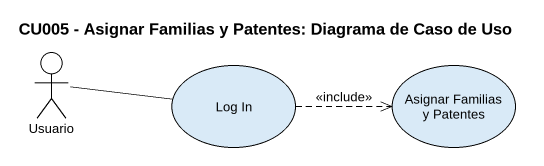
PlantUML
@startuml
title CU005 - Asignar Familias y Patentes: Diagrama de Caso de Uso
actor Usuario
usecase "Log In" as Log_In
usecase "Asignar Familias y Patentes" as Asignar_Familias_y_Patentes
Usuario -right- Log_In
Log_In .right.> Asignar_Familias_y_Patentes : <<include>>
@enduml
